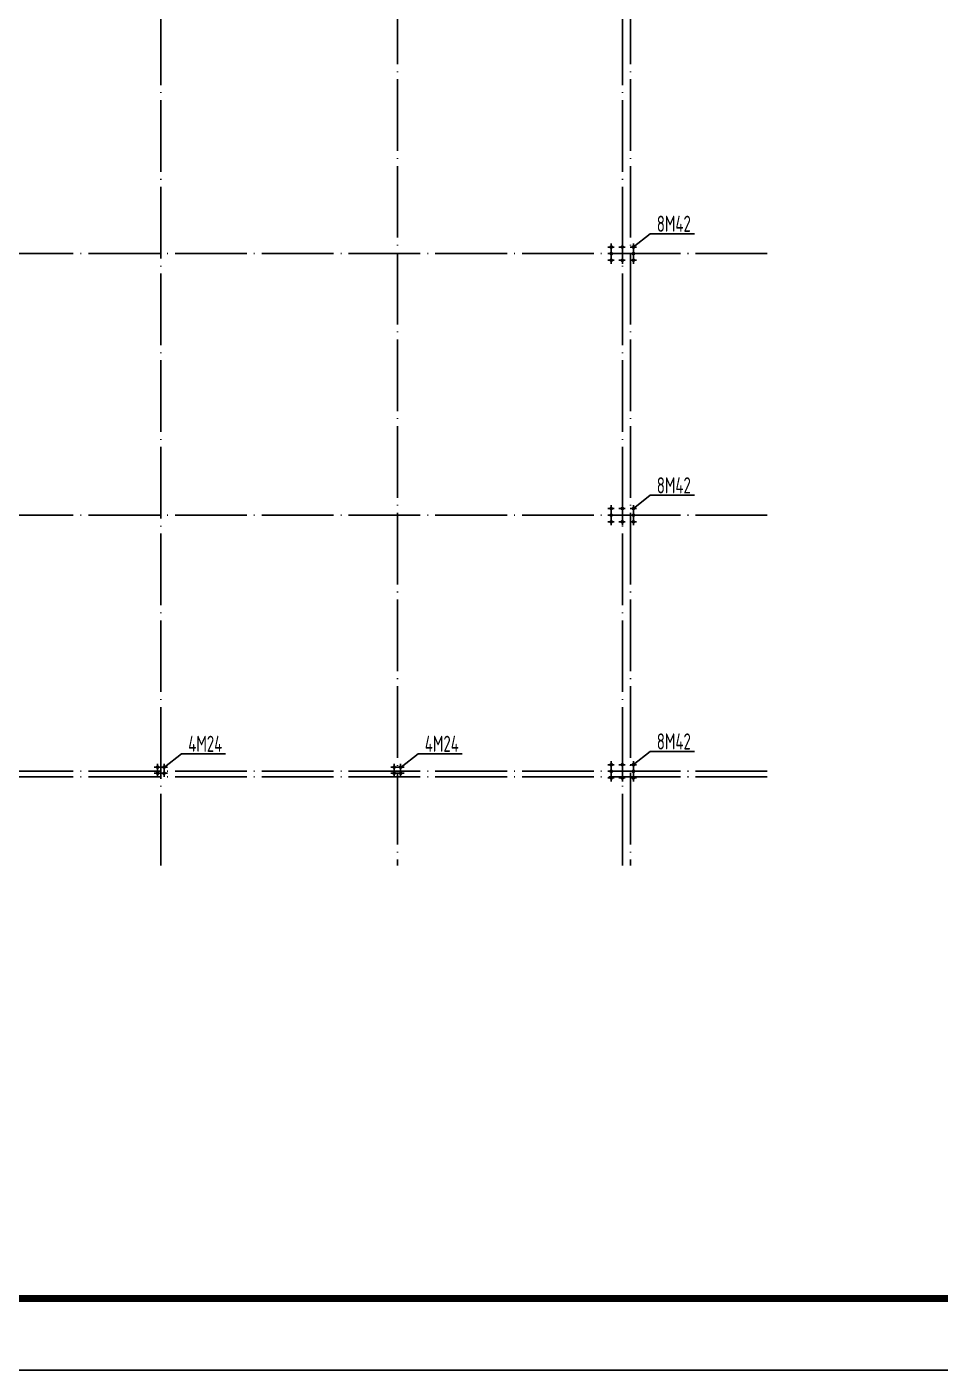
# Model space of a CAD drawing. Extents: x 69728788 to 150163257, y 20675998 to 43663798.
# Drawn here: x 75084385 to 75109863, y 21556288 to 21593783 of the extents above; entities that cross this region are included whole.
import ezdxf

# ---------------------------------------------------------------- set-up
doc = ezdxf.new("R2010")
doc.units = 0
doc.header["$LTSCALE"] = 1000
doc.header["$MEASUREMENT"] = 0
doc.linetypes.add('DOTE', pattern=[2.42, 2, -0.2, 0.02, -0.2])
for name, color, linetype in [('10', 7, 'CONTINUOUS'), ('DOTE', 251, 'DOTE'), ('PUB_TITLE', 4, 'CONTINUOUS'), ('WALL', 4, 'CONTINUOUS')]:
    doc.layers.add(name, color=color, linetype=linetype)
doc.styles.add('TSSD_Rein', font='atssdeng.shx', dxfattribs={"width": 0.7, "bigfont": 'atssdchn.shx'})

msp = doc.modelspace()

# ---------------------------------------------------------------- linework, layer by layer
at = {"layer": '10'}
for p, q in [((75100687.4, 21587637.9), (75100591.4, 21587637.9)), ((75100687.4, 21587637.9), (75100591.4, 21587637.9)), ((75100687.4, 21587637.9), (75100591.4, 21587637.9)), ((75100687.4, 21587637.9), (75100591.4, 21587637.9)), ((75100687.4, 21587452.9), (75100591.4, 21587452.9)), ((75100687.4, 21587452.9), (75100591.4, 21587452.9)), ((75100687.4, 21587452.9), (75100591.4, 21587452.9)), ((75100687.4, 21587452.9), (75100591.4, 21587452.9)), ((75100769.8, 21587637.9), (75100673.8, 21587637.9)), ((75100769.8, 21587637.9), (75100673.8, 21587637.9)), ((75100769.8, 21587637.9), (75100673.8, 21587637.9)), ((75100769.8, 21587637.9), (75100673.8, 21587637.9)), ((75100769.8, 21587452.9), (75100673.8, 21587452.9)), ((75100769.8, 21587452.9), (75100673.8, 21587452.9)), ((75100769.8, 21587452.9), (75100673.8, 21587452.9)), ((75100769.8, 21587452.9), (75100673.8, 21587452.9)), ((75100687.4, 21587542.8), (75100687.4, 21587732.9)), ((75100687.4, 21587542.8), (75100687.4, 21587732.9)), ((75100687.4, 21587542.8), (75100687.4, 21587732.9)), ((75100687.4, 21587542.8), (75100687.4, 21587732.9)), ((75100687.4, 21587357.8), (75100687.4, 21587547.9)), ((75100687.4, 21587357.8), (75100687.4, 21587547.9)), ((75100687.4, 21587357.8), (75100687.4, 21587547.9)), ((75100687.4, 21587357.8), (75100687.4, 21587547.9)), ((75100997.4, 21587637.9), (75100901.4, 21587637.9)), ((75100997.4, 21587637.9), (75100901.4, 21587637.9)), ((75100997.4, 21587637.9), (75100901.4, 21587637.9)), ((75100997.4, 21587637.9), (75100901.4, 21587637.9)), ((75101079.8, 21587637.9), (75100983.8, 21587637.9)), ((75101079.8, 21587637.9), (75100983.8, 21587637.9)), ((75101079.8, 21587637.9), (75100983.8, 21587637.9)), ((75101079.8, 21587637.9), (75100983.8, 21587637.9)), ((75100997.4, 21587542.8), (75100997.4, 21587732.9)), ((75100997.4, 21587542.8), (75100997.4, 21587732.9)), ((75100997.4, 21587542.8), (75100997.4, 21587732.9)), ((75100997.4, 21587542.8), (75100997.4, 21587732.9)), ((75101307.4, 21587637.9), (75101211.4, 21587637.9)), ((75101307.4, 21587637.9), (75101211.4, 21587637.9)), ((75101307.4, 21587637.9), (75101211.4, 21587637.9)), ((75101307.4, 21587637.9), (75101211.4, 21587637.9)), ((75101307.4, 21587452.9), (75101211.4, 21587452.9)), ((75101307.4, 21587452.9), (75101211.4, 21587452.9)), ((75101307.4, 21587452.9), (75101211.4, 21587452.9)), ((75101307.4, 21587452.9), (75101211.4, 21587452.9)), ((75101389.8, 21587637.9), (75101293.8, 21587637.9)), ((75101389.8, 21587637.9), (75101293.8, 21587637.9)), ((75101389.8, 21587637.9), (75101293.8, 21587637.9)), ((75101389.8, 21587637.9), (75101293.8, 21587637.9)), ((75101389.8, 21587452.9), (75101293.8, 21587452.9)), ((75101389.8, 21587452.9), (75101293.8, 21587452.9)), ((75101389.8, 21587452.9), (75101293.8, 21587452.9)), ((75101389.8, 21587452.9), (75101293.8, 21587452.9)), ((75101307.4, 21587542.8), (75101307.4, 21587732.9)), ((75101307.4, 21587542.8), (75101307.4, 21587732.9)), ((75101307.4, 21587542.8), (75101307.4, 21587732.9)), ((75101307.4, 21587542.8), (75101307.4, 21587732.9)), ((75101307.4, 21587357.8), (75101307.4, 21587547.9)), ((75101307.4, 21587357.8), (75101307.4, 21587547.9)), ((75101307.4, 21587357.8), (75101307.4, 21587547.9)), ((75101307.4, 21587357.8), (75101307.4, 21587547.9)), ((75100687.4, 21587267.9), (75100591.4, 21587267.9)), ((75100687.4, 21587267.9), (75100591.4, 21587267.9)), ((75100687.4, 21587267.9), (75100591.4, 21587267.9)), ((75100687.4, 21587267.9), (75100591.4, 21587267.9)), ((75100769.8, 21587267.9), (75100673.8, 21587267.9)), ((75100769.8, 21587267.9), (75100673.8, 21587267.9)), ((75100769.8, 21587267.9), (75100673.8, 21587267.9)), ((75100769.8, 21587267.9), (75100673.8, 21587267.9)), ((75100687.4, 21587187.8), (75100687.4, 21587377.9)), ((75100687.4, 21587187.8), (75100687.4, 21587377.9)), ((75100687.4, 21587187.8), (75100687.4, 21587377.9)), ((75100687.4, 21587172.8), (75100687.4, 21587362.9)), ((75100997.4, 21587267.9), (75100901.4, 21587267.9)), ((75100997.4, 21587267.9), (75100901.4, 21587267.9)), ((75100997.4, 21587267.9), (75100901.4, 21587267.9)), ((75100997.4, 21587267.9), (75100901.4, 21587267.9)), ((75101079.8, 21587267.9), (75100983.8, 21587267.9)), ((75101079.8, 21587267.9), (75100983.8, 21587267.9)), ((75101079.8, 21587267.9), (75100983.8, 21587267.9)), ((75101079.8, 21587267.9), (75100983.8, 21587267.9)), ((75100997.4, 21587172.8), (75100997.4, 21587362.9)), ((75100997.4, 21587172.8), (75100997.4, 21587362.9)), ((75100997.4, 21587172.8), (75100997.4, 21587362.9)), ((75100997.4, 21587172.8), (75100997.4, 21587362.9)), ((75101307.4, 21587267.9), (75101211.4, 21587267.9)), ((75101307.4, 21587267.9), (75101211.4, 21587267.9)), ((75101307.4, 21587267.9), (75101211.4, 21587267.9)), ((75101307.4, 21587267.9), (75101211.4, 21587267.9)), ((75101389.8, 21587267.9), (75101293.8, 21587267.9)), ((75101389.8, 21587267.9), (75101293.8, 21587267.9)), ((75101389.8, 21587267.9), (75101293.8, 21587267.9)), ((75101389.8, 21587267.9), (75101293.8, 21587267.9)), ((75101307.4, 21587172.8), (75101307.4, 21587362.9)), ((75101307.4, 21587172.8), (75101307.4, 21587362.9)), ((75101307.4, 21587172.8), (75101307.4, 21587362.9)), ((75101307.4, 21587172.8), (75101307.4, 21587362.9)), ((75100687.4, 21580337.9), (75100591.4, 21580337.9)), ((75100687.4, 21580337.9), (75100591.4, 21580337.9)), ((75100687.4, 21580337.9), (75100591.4, 21580337.9)), ((75100687.4, 21580337.9), (75100591.4, 21580337.9)), ((75100769.8, 21580337.9), (75100673.8, 21580337.9)), ((75100769.8, 21580337.9), (75100673.8, 21580337.9)), ((75100769.8, 21580337.9), (75100673.8, 21580337.9)), ((75100769.8, 21580337.9), (75100673.8, 21580337.9)), ((75100687.4, 21580242.8), (75100687.4, 21580432.9)), ((75100687.4, 21580242.8), (75100687.4, 21580432.9)), ((75100687.4, 21580242.8), (75100687.4, 21580432.9)), ((75100687.4, 21580242.8), (75100687.4, 21580432.9)), ((75100997.4, 21580337.9), (75100901.4, 21580337.9)), ((75100997.4, 21580337.9), (75100901.4, 21580337.9)), ((75100997.4, 21580337.9), (75100901.4, 21580337.9)), ((75100997.4, 21580337.9), (75100901.4, 21580337.9)), ((75101079.8, 21580337.9), (75100983.8, 21580337.9)), ((75101079.8, 21580337.9), (75100983.8, 21580337.9)), ((75101079.8, 21580337.9), (75100983.8, 21580337.9)), ((75101079.8, 21580337.9), (75100983.8, 21580337.9)), ((75100997.4, 21580242.8), (75100997.4, 21580432.9)), ((75100997.4, 21580242.8), (75100997.4, 21580432.9)), ((75100997.4, 21580242.8), (75100997.4, 21580432.9)), ((75100997.4, 21580242.8), (75100997.4, 21580432.9)), ((75101307.4, 21580337.9), (75101211.4, 21580337.9)), ((75101307.4, 21580337.9), (75101211.4, 21580337.9)), ((75101307.4, 21580337.9), (75101211.4, 21580337.9)), ((75101307.4, 21580337.9), (75101211.4, 21580337.9)), ((75101389.8, 21580337.9), (75101293.8, 21580337.9)), ((75101389.8, 21580337.9), (75101293.8, 21580337.9)), ((75101389.8, 21580337.9), (75101293.8, 21580337.9)), ((75101389.8, 21580337.9), (75101293.8, 21580337.9)), ((75101307.4, 21580242.8), (75101307.4, 21580432.9)), ((75101307.4, 21580242.8), (75101307.4, 21580432.9)), ((75101307.4, 21580242.8), (75101307.4, 21580432.9)), ((75101307.4, 21580242.8), (75101307.4, 21580432.9)), ((75100687.4, 21580152.9), (75100591.4, 21580152.9)), ((75100687.4, 21580152.9), (75100591.4, 21580152.9)), ((75100687.4, 21580152.9), (75100591.4, 21580152.9)), ((75100687.4, 21580152.9), (75100591.4, 21580152.9)), ((75100687.4, 21579967.9), (75100591.4, 21579967.9)), ((75100687.4, 21579967.9), (75100591.4, 21579967.9)), ((75100687.4, 21579967.9), (75100591.4, 21579967.9)), ((75100687.4, 21579967.9), (75100591.4, 21579967.9)), ((75100769.8, 21580152.9), (75100673.8, 21580152.9)), ((75100769.8, 21580152.9), (75100673.8, 21580152.9)), ((75100769.8, 21580152.9), (75100673.8, 21580152.9)), ((75100769.8, 21580152.9), (75100673.8, 21580152.9)), ((75100769.8, 21579967.9), (75100673.8, 21579967.9)), ((75100769.8, 21579967.9), (75100673.8, 21579967.9)), ((75100769.8, 21579967.9), (75100673.8, 21579967.9)), ((75100769.8, 21579967.9), (75100673.8, 21579967.9)), ((75100687.4, 21580057.8), (75100687.4, 21580247.9)), ((75100687.4, 21580057.8), (75100687.4, 21580247.9)), ((75100687.4, 21580057.8), (75100687.4, 21580247.9)), ((75100687.4, 21580057.8), (75100687.4, 21580247.9)), ((75100687.4, 21579887.8), (75100687.4, 21580077.9)), ((75100687.4, 21579887.8), (75100687.4, 21580077.9)), ((75100687.4, 21579887.8), (75100687.4, 21580077.9)), ((75100687.4, 21579872.8), (75100687.4, 21580062.9)), ((75100997.4, 21579967.9), (75100901.4, 21579967.9)), ((75100997.4, 21579967.9), (75100901.4, 21579967.9)), ((75100997.4, 21579967.9), (75100901.4, 21579967.9)), ((75100997.4, 21579967.9), (75100901.4, 21579967.9)), ((75101079.8, 21579967.9), (75100983.8, 21579967.9)), ((75101079.8, 21579967.9), (75100983.8, 21579967.9)), ((75101079.8, 21579967.9), (75100983.8, 21579967.9)), ((75101079.8, 21579967.9), (75100983.8, 21579967.9)), ((75100997.4, 21579872.8), (75100997.4, 21580062.9)), ((75100997.4, 21579872.8), (75100997.4, 21580062.9)), ((75100997.4, 21579872.8), (75100997.4, 21580062.9)), ((75100997.4, 21579872.8), (75100997.4, 21580062.9)), ((75101307.4, 21580152.9), (75101211.4, 21580152.9)), ((75101307.4, 21580152.9), (75101211.4, 21580152.9)), ((75101307.4, 21580152.9), (75101211.4, 21580152.9)), ((75101307.4, 21580152.9), (75101211.4, 21580152.9)), ((75101307.4, 21579967.9), (75101211.4, 21579967.9)), ((75101307.4, 21579967.9), (75101211.4, 21579967.9)), ((75101307.4, 21579967.9), (75101211.4, 21579967.9)), ((75101307.4, 21579967.9), (75101211.4, 21579967.9)), ((75101389.8, 21580152.9), (75101293.8, 21580152.9)), ((75101389.8, 21580152.9), (75101293.8, 21580152.9)), ((75101389.8, 21580152.9), (75101293.8, 21580152.9)), ((75101389.8, 21580152.9), (75101293.8, 21580152.9)), ((75101389.8, 21579967.9), (75101293.8, 21579967.9)), ((75101389.8, 21579967.9), (75101293.8, 21579967.9)), ((75101389.8, 21579967.9), (75101293.8, 21579967.9)), ((75101389.8, 21579967.9), (75101293.8, 21579967.9)), ((75101307.4, 21580057.8), (75101307.4, 21580247.9)), ((75101307.4, 21580057.8), (75101307.4, 21580247.9)), ((75101307.4, 21580057.8), (75101307.4, 21580247.9)), ((75101307.4, 21580057.8), (75101307.4, 21580247.9)), ((75101307.4, 21579872.8), (75101307.4, 21580062.9)), ((75101307.4, 21579872.8), (75101307.4, 21580062.9)), ((75101307.4, 21579872.8), (75101307.4, 21580062.9)), ((75101307.4, 21579872.8), (75101307.4, 21580062.9)), ((75088032.4, 21573022.9), (75088032.4, 21573213)), ((75088032.4, 21573022.9), (75088032.4, 21573213)), ((75088032.4, 21573022.9), (75088032.4, 21573213)), ((75088032.4, 21573022.9), (75088032.4, 21573213)), ((75088212.4, 21573022.9), (75088212.4, 21573213)), ((75088212.4, 21573022.9), (75088212.4, 21573213)), ((75088212.4, 21573022.9), (75088212.4, 21573213)), ((75088212.4, 21573022.9), (75088212.4, 21573213)), ((75094632.4, 21573022.9), (75094632.4, 21573213)), ((75094632.4, 21573022.9), (75094632.4, 21573213)), ((75094632.4, 21573022.9), (75094632.4, 21573213)), ((75094632.4, 21573022.9), (75094632.4, 21573213)), ((75094812.4, 21573022.9), (75094812.4, 21573213)), ((75094812.4, 21573022.9), (75094812.4, 21573213)), ((75094812.4, 21573022.9), (75094812.4, 21573213)), ((75094812.4, 21573022.9), (75094812.4, 21573213)), ((75100687.4, 21573187.9), (75100591.4, 21573187.9)), ((75100687.4, 21573187.9), (75100591.4, 21573187.9)), ((75100687.4, 21573187.9), (75100591.4, 21573187.9)), ((75100687.4, 21573187.9), (75100591.4, 21573187.9)), ((75100769.8, 21573187.9), (75100673.8, 21573187.9)), ((75100769.8, 21573187.9), (75100673.8, 21573187.9)), ((75100769.8, 21573187.9), (75100673.8, 21573187.9)), ((75100769.8, 21573187.9), (75100673.8, 21573187.9)), ((75100687.4, 21573092.8), (75100687.4, 21573282.9)), ((75100687.4, 21573092.8), (75100687.4, 21573282.9)), ((75100687.4, 21573092.8), (75100687.4, 21573282.9)), ((75100687.4, 21573092.8), (75100687.4, 21573282.9)), ((75100997.4, 21573187.9), (75100901.4, 21573187.9)), ((75100997.4, 21573187.9), (75100901.4, 21573187.9)), ((75100997.4, 21573187.9), (75100901.4, 21573187.9)), ((75100997.4, 21573187.9), (75100901.4, 21573187.9)), ((75101079.8, 21573187.9), (75100983.8, 21573187.9)), ((75101079.8, 21573187.9), (75100983.8, 21573187.9)), ((75101079.8, 21573187.9), (75100983.8, 21573187.9)), ((75101079.8, 21573187.9), (75100983.8, 21573187.9)), ((75100997.4, 21573092.8), (75100997.4, 21573282.9)), ((75100997.4, 21573092.8), (75100997.4, 21573282.9)), ((75100997.4, 21573092.8), (75100997.4, 21573282.9)), ((75100997.4, 21573092.8), (75100997.4, 21573282.9)), ((75101307.4, 21573187.9), (75101211.4, 21573187.9)), ((75101307.4, 21573187.9), (75101211.4, 21573187.9)), ((75101307.4, 21573187.9), (75101211.4, 21573187.9)), ((75101307.4, 21573187.9), (75101211.4, 21573187.9)), ((75101389.8, 21573187.9), (75101293.8, 21573187.9)), ((75101389.8, 21573187.9), (75101293.8, 21573187.9)), ((75101389.8, 21573187.9), (75101293.8, 21573187.9)), ((75101389.8, 21573187.9), (75101293.8, 21573187.9)), ((75101307.4, 21573092.8), (75101307.4, 21573282.9)), ((75101307.4, 21573092.8), (75101307.4, 21573282.9)), ((75101307.4, 21573092.8), (75101307.4, 21573282.9)), ((75101307.4, 21573092.8), (75101307.4, 21573282.9)), ((75088032.4, 21573117.9), (75087936.4, 21573117.9)), ((75088032.4, 21573117.9), (75087936.4, 21573117.9)), ((75088032.4, 21573117.9), (75087936.4, 21573117.9)), ((75088032.4, 21573117.9), (75087936.4, 21573117.9)), ((75088032.4, 21572947.9), (75087936.4, 21572947.9)), ((75088032.4, 21572947.9), (75087936.4, 21572947.9)), ((75088032.4, 21572947.9), (75087936.4, 21572947.9)), ((75088032.4, 21572947.9), (75087936.4, 21572947.9)), ((75088128.4, 21573117.9), (75088032.4, 21573117.9)), ((75088032.4, 21572852.9), (75088032.4, 21573043)), ((75088032.4, 21572852.9), (75088032.4, 21573043)), ((75088032.4, 21572852.9), (75088032.4, 21573043)), ((75088032.4, 21572852.9), (75088032.4, 21573043)), ((75088128.4, 21572947.9), (75088032.4, 21572947.9)), ((75088212.4, 21573117.9), (75088116.4, 21573117.9)), ((75088212.4, 21573117.9), (75088116.4, 21573117.9)), ((75088212.4, 21573117.9), (75088116.4, 21573117.9)), ((75088212.4, 21573117.9), (75088116.4, 21573117.9)), ((75088212.4, 21572947.9), (75088116.4, 21572947.9)), ((75088212.4, 21572947.9), (75088116.4, 21572947.9)), ((75088212.4, 21572947.9), (75088116.4, 21572947.9)), ((75088212.4, 21572947.9), (75088116.4, 21572947.9)), ((75088308.4, 21573117.9), (75088212.4, 21573117.9)), ((75088212.4, 21572852.9), (75088212.4, 21573043)), ((75088212.4, 21572852.9), (75088212.4, 21573043)), ((75088212.4, 21572852.9), (75088212.4, 21573043)), ((75088212.4, 21572852.9), (75088212.4, 21573043)), ((75088308.4, 21572947.9), (75088212.4, 21572947.9)), ((75094632.4, 21573117.9), (75094536.4, 21573117.9)), ((75094632.4, 21573117.9), (75094536.4, 21573117.9)), ((75094632.4, 21573117.9), (75094536.4, 21573117.9)), ((75094632.4, 21573117.9), (75094536.4, 21573117.9)), ((75094632.4, 21572947.9), (75094536.4, 21572947.9)), ((75094632.4, 21572947.9), (75094536.4, 21572947.9)), ((75094632.4, 21572947.9), (75094536.4, 21572947.9)), ((75094632.4, 21572947.9), (75094536.4, 21572947.9)), ((75094728.4, 21573117.9), (75094632.4, 21573117.9)), ((75094632.4, 21572852.9), (75094632.4, 21573043)), ((75094632.4, 21572852.9), (75094632.4, 21573043)), ((75094632.4, 21572852.9), (75094632.4, 21573043)), ((75094632.4, 21572852.9), (75094632.4, 21573043)), ((75094728.4, 21572947.9), (75094632.4, 21572947.9)), ((75094812.4, 21573117.9), (75094716.4, 21573117.9)), ((75094812.4, 21573117.9), (75094716.4, 21573117.9)), ((75094812.4, 21573117.9), (75094716.4, 21573117.9)), ((75094812.4, 21573117.9), (75094716.4, 21573117.9)), ((75094812.4, 21572947.9), (75094716.4, 21572947.9)), ((75094812.4, 21572947.9), (75094716.4, 21572947.9)), ((75094812.4, 21572947.9), (75094716.4, 21572947.9)), ((75094812.4, 21572947.9), (75094716.4, 21572947.9)), ((75094908.4, 21573117.9), (75094812.4, 21573117.9)), ((75094812.4, 21572852.9), (75094812.4, 21573043)), ((75094812.4, 21572852.9), (75094812.4, 21573043)), ((75094812.4, 21572852.9), (75094812.4, 21573043)), ((75094812.4, 21572852.9), (75094812.4, 21573043)), ((75094908.4, 21572947.9), (75094812.4, 21572947.9)), ((75100687.4, 21573002.9), (75100591.4, 21573002.9)), ((75100687.4, 21573002.9), (75100591.4, 21573002.9)), ((75100687.4, 21573002.9), (75100591.4, 21573002.9)), ((75100687.4, 21573002.9), (75100591.4, 21573002.9)), ((75100687.4, 21572817.9), (75100591.4, 21572817.9)), ((75100687.4, 21572817.9), (75100591.4, 21572817.9)), ((75100687.4, 21572817.9), (75100591.4, 21572817.9)), ((75100687.4, 21572817.9), (75100591.4, 21572817.9)), ((75100769.8, 21573002.9), (75100673.8, 21573002.9)), ((75100769.8, 21573002.9), (75100673.8, 21573002.9)), ((75100769.8, 21573002.9), (75100673.8, 21573002.9)), ((75100769.8, 21573002.9), (75100673.8, 21573002.9)), ((75100769.8, 21572817.9), (75100673.8, 21572817.9)), ((75100769.8, 21572817.9), (75100673.8, 21572817.9)), ((75100769.8, 21572817.9), (75100673.8, 21572817.9)), ((75100769.8, 21572817.9), (75100673.8, 21572817.9)), ((75100687.4, 21572907.8), (75100687.4, 21573097.9)), ((75100687.4, 21572907.8), (75100687.4, 21573097.9)), ((75100687.4, 21572907.8), (75100687.4, 21573097.9)), ((75100687.4, 21572907.8), (75100687.4, 21573097.9)), ((75100687.4, 21572737.8), (75100687.4, 21572927.9)), ((75100687.4, 21572737.8), (75100687.4, 21572927.9)), ((75100687.4, 21572737.8), (75100687.4, 21572927.9)), ((75100687.4, 21572722.8), (75100687.4, 21572912.9)), ((75100997.4, 21572817.9), (75100901.4, 21572817.9)), ((75100997.4, 21572817.9), (75100901.4, 21572817.9)), ((75100997.4, 21572817.9), (75100901.4, 21572817.9)), ((75100997.4, 21572817.9), (75100901.4, 21572817.9)), ((75101079.8, 21572817.9), (75100983.8, 21572817.9)), ((75101079.8, 21572817.9), (75100983.8, 21572817.9)), ((75101079.8, 21572817.9), (75100983.8, 21572817.9)), ((75101079.8, 21572817.9), (75100983.8, 21572817.9)), ((75100997.4, 21572722.8), (75100997.4, 21572912.9)), ((75100997.4, 21572722.8), (75100997.4, 21572912.9)), ((75100997.4, 21572722.8), (75100997.4, 21572912.9)), ((75100997.4, 21572722.8), (75100997.4, 21572912.9)), ((75101307.4, 21573002.9), (75101211.4, 21573002.9)), ((75101307.4, 21573002.9), (75101211.4, 21573002.9)), ((75101307.4, 21573002.9), (75101211.4, 21573002.9)), ((75101307.4, 21573002.9), (75101211.4, 21573002.9)), ((75101307.4, 21572817.9), (75101211.4, 21572817.9)), ((75101307.4, 21572817.9), (75101211.4, 21572817.9)), ((75101307.4, 21572817.9), (75101211.4, 21572817.9)), ((75101307.4, 21572817.9), (75101211.4, 21572817.9)), ((75101389.8, 21573002.9), (75101293.8, 21573002.9)), ((75101389.8, 21573002.9), (75101293.8, 21573002.9)), ((75101389.8, 21573002.9), (75101293.8, 21573002.9)), ((75101389.8, 21573002.9), (75101293.8, 21573002.9)), ((75101389.8, 21572817.9), (75101293.8, 21572817.9)), ((75101389.8, 21572817.9), (75101293.8, 21572817.9)), ((75101389.8, 21572817.9), (75101293.8, 21572817.9)), ((75101389.8, 21572817.9), (75101293.8, 21572817.9)), ((75101307.4, 21572907.8), (75101307.4, 21573097.9)), ((75101307.4, 21572907.8), (75101307.4, 21573097.9)), ((75101307.4, 21572907.8), (75101307.4, 21573097.9)), ((75101307.4, 21572907.8), (75101307.4, 21573097.9)), ((75101307.4, 21572722.8), (75101307.4, 21572912.9)), ((75101307.4, 21572722.8), (75101307.4, 21572912.9)), ((75101307.4, 21572722.8), (75101307.4, 21572912.9)), ((75101307.4, 21572722.8), (75101307.4, 21572912.9))]:
    msp.add_line(p, q, dxfattribs=at)
at = {"layer": '10', "const_width": 51.2}
for points in [[(75100687.4, 21587663.5, 1), (75100687.4, 21587612.3, 1), (75100687.4, 21587663.5)], [(75100687.4, 21587663.5, 1), (75100687.4, 21587612.3, 1), (75100687.4, 21587663.5)], [(75100687.4, 21587663.5, 1), (75100687.4, 21587612.3, 1), (75100687.4, 21587663.5)], [(75100687.4, 21587663.5, 1), (75100687.4, 21587612.3, 1), (75100687.4, 21587663.5)], [(75100687.4, 21587478.5, 1), (75100687.4, 21587427.3, 1), (75100687.4, 21587478.5)], [(75100687.4, 21587478.5, 1), (75100687.4, 21587427.3, 1), (75100687.4, 21587478.5)], [(75100687.4, 21587478.5, 1), (75100687.4, 21587427.3, 1), (75100687.4, 21587478.5)], [(75100687.4, 21587478.5, 1), (75100687.4, 21587427.3, 1), (75100687.4, 21587478.5)], [(75100997.4, 21587663.5, 1), (75100997.4, 21587612.3, 1), (75100997.4, 21587663.5)], [(75100997.4, 21587663.5, 1), (75100997.4, 21587612.3, 1), (75100997.4, 21587663.5)], [(75100997.4, 21587663.5, 1), (75100997.4, 21587612.3, 1), (75100997.4, 21587663.5)], [(75100997.4, 21587663.5, 1), (75100997.4, 21587612.3, 1), (75100997.4, 21587663.5)], [(75101307.4, 21587663.5, 1), (75101307.4, 21587612.3, 1), (75101307.4, 21587663.5)], [(75101307.4, 21587663.5, 1), (75101307.4, 21587612.3, 1), (75101307.4, 21587663.5)], [(75101307.4, 21587663.5, 1), (75101307.4, 21587612.3, 1), (75101307.4, 21587663.5)], [(75101307.4, 21587663.5, 1), (75101307.4, 21587612.3, 1), (75101307.4, 21587663.5)], [(75101307.4, 21587478.5, 1), (75101307.4, 21587427.3, 1), (75101307.4, 21587478.5)], [(75101307.4, 21587478.5, 1), (75101307.4, 21587427.3, 1), (75101307.4, 21587478.5)], [(75101307.4, 21587478.5, 1), (75101307.4, 21587427.3, 1), (75101307.4, 21587478.5)], [(75101307.4, 21587478.5, 1), (75101307.4, 21587427.3, 1), (75101307.4, 21587478.5)], [(75100687.4, 21587293.5, 1), (75100687.4, 21587242.3, 1), (75100687.4, 21587293.5)], [(75100687.4, 21587293.5, 1), (75100687.4, 21587242.3, 1), (75100687.4, 21587293.5)], [(75100687.4, 21587293.5, 1), (75100687.4, 21587242.3, 1), (75100687.4, 21587293.5)], [(75100687.4, 21587293.5, 1), (75100687.4, 21587242.3, 1), (75100687.4, 21587293.5)], [(75100997.4, 21587293.5, 1), (75100997.4, 21587242.3, 1), (75100997.4, 21587293.5)], [(75100997.4, 21587293.5, 1), (75100997.4, 21587242.3, 1), (75100997.4, 21587293.5)], [(75100997.4, 21587293.5, 1), (75100997.4, 21587242.3, 1), (75100997.4, 21587293.5)], [(75100997.4, 21587293.5, 1), (75100997.4, 21587242.3, 1), (75100997.4, 21587293.5)], [(75101307.4, 21587293.5, 1), (75101307.4, 21587242.3, 1), (75101307.4, 21587293.5)], [(75101307.4, 21587293.5, 1), (75101307.4, 21587242.3, 1), (75101307.4, 21587293.5)], [(75101307.4, 21587293.5, 1), (75101307.4, 21587242.3, 1), (75101307.4, 21587293.5)], [(75101307.4, 21587293.5, 1), (75101307.4, 21587242.3, 1), (75101307.4, 21587293.5)], [(75100687.4, 21580363.5, 1), (75100687.4, 21580312.3, 1), (75100687.4, 21580363.5)], [(75100687.4, 21580363.5, 1), (75100687.4, 21580312.3, 1), (75100687.4, 21580363.5)], [(75100687.4, 21580363.5, 1), (75100687.4, 21580312.3, 1), (75100687.4, 21580363.5)], [(75100687.4, 21580363.5, 1), (75100687.4, 21580312.3, 1), (75100687.4, 21580363.5)], [(75100997.4, 21580363.5, 1), (75100997.4, 21580312.3, 1), (75100997.4, 21580363.5)], [(75100997.4, 21580363.5, 1), (75100997.4, 21580312.3, 1), (75100997.4, 21580363.5)], [(75100997.4, 21580363.5, 1), (75100997.4, 21580312.3, 1), (75100997.4, 21580363.5)], [(75100997.4, 21580363.5, 1), (75100997.4, 21580312.3, 1), (75100997.4, 21580363.5)], [(75101307.4, 21580363.5, 1), (75101307.4, 21580312.3, 1), (75101307.4, 21580363.5)], [(75101307.4, 21580363.5, 1), (75101307.4, 21580312.3, 1), (75101307.4, 21580363.5)], [(75101307.4, 21580363.5, 1), (75101307.4, 21580312.3, 1), (75101307.4, 21580363.5)], [(75101307.4, 21580363.5, 1), (75101307.4, 21580312.3, 1), (75101307.4, 21580363.5)], [(75100687.4, 21580178.5, 1), (75100687.4, 21580127.3, 1), (75100687.4, 21580178.5)], [(75100687.4, 21580178.5, 1), (75100687.4, 21580127.3, 1), (75100687.4, 21580178.5)], [(75100687.4, 21580178.5, 1), (75100687.4, 21580127.3, 1), (75100687.4, 21580178.5)], [(75100687.4, 21580178.5, 1), (75100687.4, 21580127.3, 1), (75100687.4, 21580178.5)], [(75100687.4, 21579993.5, 1), (75100687.4, 21579942.3, 1), (75100687.4, 21579993.5)], [(75100687.4, 21579993.5, 1), (75100687.4, 21579942.3, 1), (75100687.4, 21579993.5)], [(75100687.4, 21579993.5, 1), (75100687.4, 21579942.3, 1), (75100687.4, 21579993.5)], [(75100687.4, 21579993.5, 1), (75100687.4, 21579942.3, 1), (75100687.4, 21579993.5)], [(75100997.4, 21579993.5, 1), (75100997.4, 21579942.3, 1), (75100997.4, 21579993.5)], [(75100997.4, 21579993.5, 1), (75100997.4, 21579942.3, 1), (75100997.4, 21579993.5)], [(75100997.4, 21579993.5, 1), (75100997.4, 21579942.3, 1), (75100997.4, 21579993.5)], [(75100997.4, 21579993.5, 1), (75100997.4, 21579942.3, 1), (75100997.4, 21579993.5)], [(75101307.4, 21580178.5, 1), (75101307.4, 21580127.3, 1), (75101307.4, 21580178.5)], [(75101307.4, 21580178.5, 1), (75101307.4, 21580127.3, 1), (75101307.4, 21580178.5)], [(75101307.4, 21580178.5, 1), (75101307.4, 21580127.3, 1), (75101307.4, 21580178.5)], [(75101307.4, 21580178.5, 1), (75101307.4, 21580127.3, 1), (75101307.4, 21580178.5)], [(75101307.4, 21579993.5, 1), (75101307.4, 21579942.3, 1), (75101307.4, 21579993.5)], [(75101307.4, 21579993.5, 1), (75101307.4, 21579942.3, 1), (75101307.4, 21579993.5)], [(75101307.4, 21579993.5, 1), (75101307.4, 21579942.3, 1), (75101307.4, 21579993.5)], [(75101307.4, 21579993.5, 1), (75101307.4, 21579942.3, 1), (75101307.4, 21579993.5)], [(75100687.4, 21573213.5, 1), (75100687.4, 21573162.3, 1), (75100687.4, 21573213.5)], [(75100687.4, 21573213.5, 1), (75100687.4, 21573162.3, 1), (75100687.4, 21573213.5)], [(75100687.4, 21573213.5, 1), (75100687.4, 21573162.3, 1), (75100687.4, 21573213.5)], [(75100687.4, 21573213.5, 1), (75100687.4, 21573162.3, 1), (75100687.4, 21573213.5)], [(75100997.4, 21573213.5, 1), (75100997.4, 21573162.3, 1), (75100997.4, 21573213.5)], [(75100997.4, 21573213.5, 1), (75100997.4, 21573162.3, 1), (75100997.4, 21573213.5)], [(75100997.4, 21573213.5, 1), (75100997.4, 21573162.3, 1), (75100997.4, 21573213.5)], [(75100997.4, 21573213.5, 1), (75100997.4, 21573162.3, 1), (75100997.4, 21573213.5)], [(75101307.4, 21573213.5, 1), (75101307.4, 21573162.3, 1), (75101307.4, 21573213.5)], [(75101307.4, 21573213.5, 1), (75101307.4, 21573162.3, 1), (75101307.4, 21573213.5)], [(75101307.4, 21573213.5, 1), (75101307.4, 21573162.3, 1), (75101307.4, 21573213.5)], [(75101307.4, 21573213.5, 1), (75101307.4, 21573162.3, 1), (75101307.4, 21573213.5)], [(75088032.4, 21573143.5, 1), (75088032.4, 21573092.3, 1), (75088032.4, 21573143.5)], [(75088032.4, 21573143.5, 1), (75088032.4, 21573092.3, 1), (75088032.4, 21573143.5)], [(75088032.4, 21573143.5, 1), (75088032.4, 21573092.3, 1), (75088032.4, 21573143.5)], [(75088032.4, 21573143.5, 1), (75088032.4, 21573092.3, 1), (75088032.4, 21573143.5)], [(75088032.4, 21572973.5, 1), (75088032.4, 21572922.3, 1), (75088032.4, 21572973.5)], [(75088032.4, 21572973.5, 1), (75088032.4, 21572922.3, 1), (75088032.4, 21572973.5)], [(75088032.4, 21572973.5, 1), (75088032.4, 21572922.3, 1), (75088032.4, 21572973.5)], [(75088032.4, 21572973.5, 1), (75088032.4, 21572922.3, 1), (75088032.4, 21572973.5)], [(75088212.4, 21573143.5, 1), (75088212.4, 21573092.3, 1), (75088212.4, 21573143.5)], [(75088212.4, 21573143.5, 1), (75088212.4, 21573092.3, 1), (75088212.4, 21573143.5)], [(75088212.4, 21573143.5, 1), (75088212.4, 21573092.3, 1), (75088212.4, 21573143.5)], [(75088212.4, 21573143.5, 1), (75088212.4, 21573092.3, 1), (75088212.4, 21573143.5)], [(75088212.4, 21572973.5, 1), (75088212.4, 21572922.3, 1), (75088212.4, 21572973.5)], [(75088212.4, 21572973.5, 1), (75088212.4, 21572922.3, 1), (75088212.4, 21572973.5)], [(75088212.4, 21572973.5, 1), (75088212.4, 21572922.3, 1), (75088212.4, 21572973.5)], [(75088212.4, 21572973.5, 1), (75088212.4, 21572922.3, 1), (75088212.4, 21572973.5)], [(75094632.4, 21573143.5, 1), (75094632.4, 21573092.3, 1), (75094632.4, 21573143.5)], [(75094632.4, 21573143.5, 1), (75094632.4, 21573092.3, 1), (75094632.4, 21573143.5)], [(75094632.4, 21573143.5, 1), (75094632.4, 21573092.3, 1), (75094632.4, 21573143.5)], [(75094632.4, 21573143.5, 1), (75094632.4, 21573092.3, 1), (75094632.4, 21573143.5)], [(75094632.4, 21572973.5, 1), (75094632.4, 21572922.3, 1), (75094632.4, 21572973.5)], [(75094632.4, 21572973.5, 1), (75094632.4, 21572922.3, 1), (75094632.4, 21572973.5)], [(75094632.4, 21572973.5, 1), (75094632.4, 21572922.3, 1), (75094632.4, 21572973.5)], [(75094632.4, 21572973.5, 1), (75094632.4, 21572922.3, 1), (75094632.4, 21572973.5)], [(75094812.4, 21573143.5, 1), (75094812.4, 21573092.3, 1), (75094812.4, 21573143.5)], [(75094812.4, 21573143.5, 1), (75094812.4, 21573092.3, 1), (75094812.4, 21573143.5)], [(75094812.4, 21573143.5, 1), (75094812.4, 21573092.3, 1), (75094812.4, 21573143.5)], [(75094812.4, 21573143.5, 1), (75094812.4, 21573092.3, 1), (75094812.4, 21573143.5)], [(75094812.4, 21572973.5, 1), (75094812.4, 21572922.3, 1), (75094812.4, 21572973.5)], [(75094812.4, 21572973.5, 1), (75094812.4, 21572922.3, 1), (75094812.4, 21572973.5)], [(75094812.4, 21572973.5, 1), (75094812.4, 21572922.3, 1), (75094812.4, 21572973.5)], [(75094812.4, 21572973.5, 1), (75094812.4, 21572922.3, 1), (75094812.4, 21572973.5)], [(75100687.4, 21573028.5, 1), (75100687.4, 21572977.3, 1), (75100687.4, 21573028.5)], [(75100687.4, 21573028.5, 1), (75100687.4, 21572977.3, 1), (75100687.4, 21573028.5)], [(75100687.4, 21573028.5, 1), (75100687.4, 21572977.3, 1), (75100687.4, 21573028.5)], [(75100687.4, 21573028.5, 1), (75100687.4, 21572977.3, 1), (75100687.4, 21573028.5)], [(75100687.4, 21572843.5, 1), (75100687.4, 21572792.3, 1), (75100687.4, 21572843.5)], [(75100687.4, 21572843.5, 1), (75100687.4, 21572792.3, 1), (75100687.4, 21572843.5)], [(75100687.4, 21572843.5, 1), (75100687.4, 21572792.3, 1), (75100687.4, 21572843.5)], [(75100687.4, 21572843.5, 1), (75100687.4, 21572792.3, 1), (75100687.4, 21572843.5)], [(75100997.4, 21572843.5, 1), (75100997.4, 21572792.3, 1), (75100997.4, 21572843.5)], [(75100997.4, 21572843.5, 1), (75100997.4, 21572792.3, 1), (75100997.4, 21572843.5)], [(75100997.4, 21572843.5, 1), (75100997.4, 21572792.3, 1), (75100997.4, 21572843.5)], [(75100997.4, 21572843.5, 1), (75100997.4, 21572792.3, 1), (75100997.4, 21572843.5)], [(75101307.4, 21573028.5, 1), (75101307.4, 21572977.3, 1), (75101307.4, 21573028.5)], [(75101307.4, 21573028.5, 1), (75101307.4, 21572977.3, 1), (75101307.4, 21573028.5)], [(75101307.4, 21573028.5, 1), (75101307.4, 21572977.3, 1), (75101307.4, 21573028.5)], [(75101307.4, 21573028.5, 1), (75101307.4, 21572977.3, 1), (75101307.4, 21573028.5)], [(75101307.4, 21572843.5, 1), (75101307.4, 21572792.3, 1), (75101307.4, 21572843.5)], [(75101307.4, 21572843.5, 1), (75101307.4, 21572792.3, 1), (75101307.4, 21572843.5)], [(75101307.4, 21572843.5, 1), (75101307.4, 21572792.3, 1), (75101307.4, 21572843.5)], [(75101307.4, 21572843.5, 1), (75101307.4, 21572792.3, 1), (75101307.4, 21572843.5)]]:
    msp.add_lwpolyline(points, format="xyb", close=True, dxfattribs=at)
at = {"layer": 'DOTE', "color": 25, "linetype": 'DOTE'}
for p, q in [((75088122.4, 21570376.8), (75088122.4, 21626198.7)), ((75094722.4, 21626198.7), (75094722.4, 21570376.8)), ((75100997.4, 21570376.8), (75100997.4, 21626198.7)), ((75105039.8, 21587452.9), (75058794.8, 21587452.9)), ((75105039.8, 21580152.9), (75058794.8, 21580152.9)), ((75105039.8, 21573002.9), (75058794.8, 21573002.9)), ((75105039.8, 21572852.9), (75058794.8, 21572852.9))]:
    msp.add_line(p, q, dxfattribs=at)
at = {"layer": 'DOTE', "color": 25}
msp.add_line((75101222.4, 21626198.7), (75101222.4, 21570376.8), dxfattribs=at)
at = {"layer": 'PUB_TITLE'}
msp.add_lwpolyline([(75043830.5, 21556287.7), (75162630.5, 21556287.7), (75162630.5, 21640287.7), (75043830.5, 21640287.7)], close=True, dxfattribs=at)
at = {"layer": 'PUB_TITLE', "const_width": 200}
msp.add_lwpolyline([(75048830.5, 21558287.7), (75160630.5, 21558287.7), (75160630.5, 21638287.7), (75048830.5, 21638287.7)], close=True, dxfattribs=at)
at = {"layer": 'WALL'}
for points in [[(75101302.1, 21587633.7), (75101775.2, 21588008.8), (75103007.5, 21588008.8)], [(75101302.1, 21580333.7), (75101775.2, 21580708.8), (75103007.5, 21580708.8)], [(75101302.1, 21573183.7), (75101775.2, 21573558.8), (75103007.5, 21573558.8)], [(75088224.6, 21573117.9), (75088697.6, 21573493), (75089929.9, 21573493)], [(75094824.6, 21573117.9), (75095297.6, 21573493), (75096529.9, 21573493)]]:
    msp.add_lwpolyline(points, dxfattribs=at)

# ---------------------------------------------------------------- texts
at = {"layer": 'WALL', "style": 'TSSD_Rein', "width": 0.7}
for s, p in [('8M42', (75101958.1, 21588061.3)), ('8M42', (75101958.1, 21580761.3)), ('4M24', (75088886.2, 21573545.6)), ('4M24', (75095486.2, 21573545.6)), ('8M42', (75101958.1, 21573611.3))]:
    msp.add_text(s, height=450, dxfattribs=at).set_placement(p)

doc.saveas('drawing.dxf')
